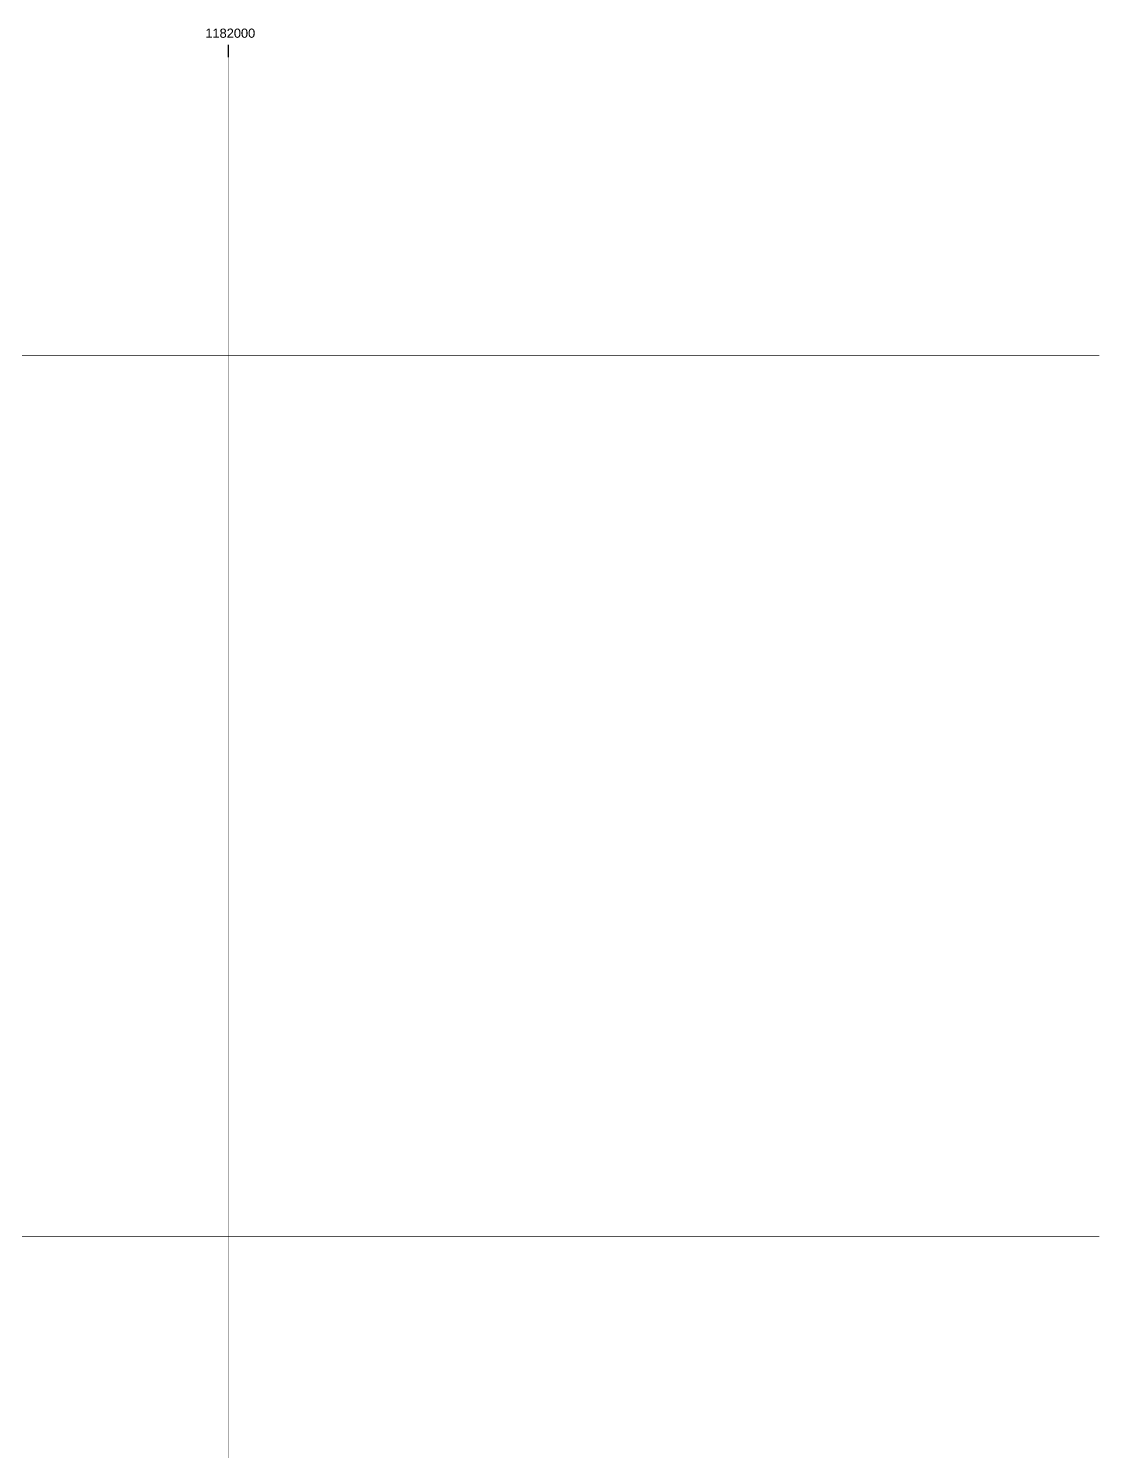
# Model space of a CAD drawing. Header units: millimetres. Extents: x -3588 to 75209, y -3737 to 38254.
# Drawn here: x 24171 to 26601, y 33260 to 36489 of the extents above; entities that cross this region are included whole.
import ezdxf

# ---------------------------------------------------------------- set-up
doc = ezdxf.new("R2010")
doc.units = ezdxf.units.MM
doc.layers.add('P', color=253, linetype='Continuous')
doc.layers.add('T', color=7, linetype='Continuous')

msp = doc.modelspace()

# ---------------------------------------------------------------- linework, layer by layer
at = {"layer": 'P', "const_width": 1.2}
for points in [[(24624.749, 27097.434), (24624.749, 36423.662)], [(11399.857, 35747.297), (26600.487, 35747.297)]]:
    msp.add_lwpolyline(points, dxfattribs=at)
at = {"layer": 'P'}
msp.add_lwpolyline([(24624.749, 36423.662), (24624.749, 36451.892)], dxfattribs=at)
at = {"layer": 'P', "color": 254, "const_width": 1.2}
msp.add_lwpolyline([(11399.857, 33747.569), (26600.487, 33747.569)], dxfattribs=at)

# ---------------------------------------------------------------- texts
at = {"layer": 'T', "insert": (24572.241, 36488.701), "char_height": 20.80483, "attachment_point": 1}
msp.add_mtext('{\\fArial|b0|i0|c0|p18;1182000}', dxfattribs=at)

doc.saveas('drawing.dxf')
